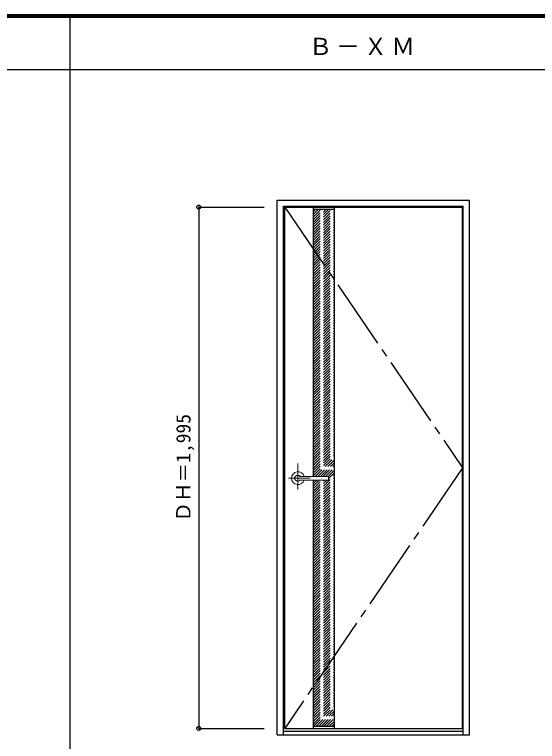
# Model space of a CAD drawing. Units: millimetres, scale not verified. Extents: x -6000 to 5700, y -4307 to 4175.
# Drawn here: x 993 to 2993, y 1393 to 4175 of the extents above; entities that cross this region are included whole.
import ezdxf
from ezdxf.enums import TextEntityAlignment as Align

# ---------------------------------------------------------------- set-up
doc = ezdxf.new("R2010")
doc.units = ezdxf.units.MM
doc.header["$LTSCALE"] = 30
doc.header["$PDMODE"] = 32
doc.header["$PDSIZE"] = 15
for name, pattern in [('CHAIN1', [8, 5, -1, 1, -1]), ('CHAIN2', [12, 9, -1, 1, -1]), ('DASHED1', [1.8, 1.2, -0.6])]:
    doc.linetypes.add(name, pattern=pattern)
for name, color, linetype in [('0-2_扉', 3, 'Continuous'), ('0-3_仕上げ', 3, 'Continuous'), ('0-4_枠', 3, 'Continuous'), ('0-7', 7, 'CHAIN2'), ('0-A_文字', 7, 'Continuous'), ('0-B_寸法', 7, 'Continuous'), ('0-C_ハッチ', 4, 'DASHED1'), ('F-1_枠', 6, 'Continuous')]:
    doc.layers.add(name, color=color, linetype=linetype)
doc.layers.add('0-5_レバー', color=7, linetype='Continuous', lineweight=18)
doc.styles.add('ＭＳ ゴシック', font='')
doc.styles.get('ＭＳ ゴシック').set_extended_font_data('MS Gothic')

msp = doc.modelspace()

# ---------------------------------------------------------------- linework, layer by layer
at = {"layer": '0-2_扉'}
for p, q in [((2026.4, 3438), (2706.4, 3438)), ((2026.4, 1443), (2026.4, 3438)), ((2706.4, 1443), (2706.4, 3438)), ((2026.4, 1443), (2706.4, 1443))]:
    msp.add_line(p, q, dxfattribs=at)
at = {"layer": '0-3_仕上げ'}
for p, q in [((2136.4, 2407.5), (2136.4, 3438)), ((2216.4, 1443), (2216.4, 3438)), ((2136.4, 1443), (2136.4, 2393.5))]:
    msp.add_line(p, q, dxfattribs=at)
at = {"layer": '0-3_仕上げ', "color": 7}
for p, q in [((2136.4, 3430), (2216.4, 3430)), ((2136.4, 1451), (2216.4, 1451))]:
    msp.add_line(p, q, dxfattribs=at)
at = {"layer": '0-4_枠'}
for p, q in [((1997.4, 3465), (2732.4, 3465)), ((1997.4, 1418), (1997.4, 3465)), ((2732.4, 1418), (2732.4, 3465)), ((2021.4, 3441), (2708.4, 3441)), ((2021.4, 1418), (2021.4, 3441)), ((2708.4, 1418), (2708.4, 3441)), ((2021.4, 1433), (2708.4, 1433)), ((1997.4, 1418), (2732.4, 1418))]:
    msp.add_line(p, q, dxfattribs=at)
at = {"layer": '0-5_レバー', "color": 4, "linetype": 'CHAIN1'}
for p, q in [((2076.9, 2456.96), (2076.9, 2357.11)), ((2123.7, 2400.5), (2040.68, 2400.5))]:
    msp.add_line(p, q, dxfattribs=at)
at = {"layer": '0-5_レバー'}
for q in [(2193.9, 2405.99), (2193.9, 2395)]:
    msp.add_line((2193.9, 2400.5), q, dxfattribs=at)
for points in [[(2086.86, 2407.49), (2086.09, 2408.28), (2084.12, 2409.65), (2081.88, 2410.66), (2079.44, 2411.29), (2076.9, 2411.5), (2074.36, 2411.29), (2071.93, 2410.66), (2069.68, 2409.65), (2067.71, 2408.28), (2066.09, 2406.61), (2064.89, 2404.71), (2064.15, 2402.65), (2063.9, 2400.5), (2064.15, 2398.35), (2064.89, 2396.29), (2066.09, 2394.39), (2067.71, 2392.72), (2069.68, 2391.35), (2071.93, 2390.34), (2074.36, 2389.71), (2076.9, 2389.5), (2079.44, 2389.71), (2081.88, 2390.34), (2084.12, 2391.35), (2086.09, 2392.72), (2086.86, 2393.51)], [(2192.4, 2407.5), (2182.67, 2407.5), (2172.49, 2407.5), (2162.89, 2407.5), (2153.9, 2407.5), (2145.49, 2407.5), (2137.68, 2407.5), (2130.86, 2407.5), (2124.56, 2407.5), (2118.8, 2407.5), (2113.55, 2407.5), (2108.76, 2407.5), (2104.11, 2407.5), (2099.9, 2407.5), (2096.15, 2407.5), (2094.15, 2407.5), (2092.3, 2407.5), (2090.29, 2407.49), (2087.88, 2407.49), (2086.39, 2407.49), (2084.85, 2407.49), (2083.33, 2407.49), (2082.23, 2407.49), (2081.77, 2407.49), (2081.77, 2407.48)], [(2081.92, 2393.51), (2082.05, 2393.51), (2082.49, 2393.51), (2083.21, 2393.51), (2084.23, 2393.51), (2085.49, 2393.51), (2086.84, 2393.51), (2089.7, 2393.51), (2092.68, 2393.5), (2095.7, 2393.5), (2098.74, 2393.5), (2101.81, 2393.5), (2104.89, 2393.5), (2108.89, 2393.5), (2113.3, 2393.5), (2118.27, 2393.5), (2123.8, 2393.5), (2129.89, 2393.5), (2136.54, 2393.5), (2143.75, 2393.5), (2152.34, 2393.5), (2161.6, 2393.5), (2171.54, 2393.5), (2182.15, 2393.5), (2192.4, 2393.5)], [(2192.4, 2407.5), (2183.32, 2407.5), (2182.92, 2407.5)]]:
    msp.add_lwpolyline(points, dxfattribs=at)
for centre, radius, start, end in [((2076.9, 2400.5), 24.55, 16.59952, 343.36736), ((2192.4, 2406), 1.5, 0.00847, 89.9163), ((2192.4, 2406), 1.5, 360, 90.17419), ((2192.4, 2395), 1.5, 270.16419, 0), ((2192.4, 2395), 1.5, 269.91059, 359.99153)]:
    msp.add_arc(centre, radius, start, end, dxfattribs=at)
at = {"layer": '0-7'}
for p, q in [((2026.4, 3438), (2706.4, 2440.5)), ((2706.4, 2440.5), (2026.4, 1443))]:
    msp.add_line(p, q, dxfattribs=at)
at = {"layer": '0-B_寸法', "color": 4}
for p, q in [((1697.4, 3438), (1947.4, 3438)), ((1697.4, 3438), (1697.4, 1443)), ((1697.4, 1443), (1947.4, 1443))]:
    msp.add_line(p, q, dxfattribs=at)
at = {"layer": '0-B_寸法'}
for p in [(1697.4, 3438), (1697.4, 1443)]:
    msp.add_point(p, dxfattribs=at)
at = {"layer": '0-C_ハッチ'}
for p, q in [((2136.4, 3351.3), (2215.1, 3430)), ((2136.4, 3361.2), (2205.2, 3430)), ((2136.4, 3371.1), (2195.3, 3430)), ((2136.4, 3381), (2185.41, 3430)), ((2136.4, 3390.89), (2175.51, 3430)), ((2136.4, 3400.79), (2165.61, 3430)), ((2136.4, 3410.69), (2155.71, 3430)), ((2136.4, 3420.59), (2145.81, 3430)), ((2136.4, 3341.4), (2216.4, 3421.4)), ((2136.4, 3331.5), (2216.4, 3411.5)), ((2136.4, 3321.6), (2216.4, 3401.6)), ((2136.4, 3311.7), (2216.4, 3391.7)), ((2136.4, 3301.8), (2216.4, 3381.8)), ((2136.4, 3291.9), (2216.4, 3371.9)), ((2136.4, 3282), (2216.4, 3362)), ((2136.4, 3272.1), (2216.4, 3352.1)), ((2136.4, 3262.2), (2216.4, 3342.2)), ((2136.4, 3252.3), (2216.4, 3332.3)), ((2136.4, 3242.4), (2216.4, 3322.4)), ((2136.4, 3232.5), (2216.4, 3312.5)), ((2136.4, 3222.6), (2216.4, 3302.6)), ((2136.4, 3212.7), (2216.4, 3292.7)), ((2136.4, 3202.8), (2216.4, 3282.8)), ((2136.4, 3192.9), (2216.4, 3272.9)), ((2136.4, 3183.01), (2216.4, 3263.01)), ((2136.4, 3173.11), (2216.4, 3253.11)), ((2136.4, 3163.21), (2216.4, 3243.21)), ((2136.4, 3153.31), (2216.4, 3233.31)), ((2136.4, 3143.41), (2216.4, 3223.41)), ((2136.4, 3133.51), (2216.4, 3213.51)), ((2136.4, 3123.61), (2216.4, 3203.61)), ((2136.4, 3113.71), (2216.4, 3193.71)), ((2136.4, 3103.81), (2216.4, 3183.81)), ((2136.4, 3093.91), (2216.4, 3173.91)), ((2136.4, 3084.01), (2216.4, 3164.01)), ((2136.4, 3074.11), (2216.4, 3154.11)), ((2136.4, 3064.21), (2216.4, 3144.21)), ((2136.4, 3054.31), (2216.4, 3134.31)), ((2136.4, 3044.41), (2216.4, 3124.41)), ((2136.4, 3034.51), (2216.4, 3114.51)), ((2136.4, 3024.61), (2216.4, 3104.61)), ((2136.4, 3014.71), (2216.4, 3094.71)), ((2136.4, 3004.81), (2216.4, 3084.81)), ((2136.4, 2994.91), (2216.4, 3074.91)), ((2136.4, 2985.02), (2216.4, 3065.02)), ((2136.4, 2975.12), (2216.4, 3055.12)), ((2136.4, 2965.22), (2216.4, 3045.22)), ((2136.4, 2955.32), (2216.4, 3035.32)), ((2136.4, 2945.42), (2216.4, 3025.42)), ((2136.4, 2935.52), (2216.4, 3015.52)), ((2136.4, 2925.62), (2216.4, 3005.62)), ((2136.4, 2915.72), (2216.4, 2995.72)), ((2136.4, 2905.82), (2216.4, 2985.82)), ((2136.4, 2895.92), (2216.4, 2975.92)), ((2136.4, 2886.02), (2216.4, 2966.02)), ((2136.4, 2876.12), (2216.4, 2956.12)), ((2136.4, 2866.22), (2216.4, 2946.22)), ((2136.4, 2856.32), (2216.4, 2936.32)), ((2136.4, 2846.42), (2216.4, 2926.42)), ((2136.4, 2836.52), (2216.4, 2916.52)), ((2136.4, 2826.62), (2216.4, 2906.62)), ((2136.4, 2816.72), (2216.4, 2896.72)), ((2136.4, 2806.82), (2216.4, 2886.82)), ((2136.4, 2796.92), (2216.4, 2876.92)), ((2136.4, 2787.03), (2216.4, 2867.03)), ((2136.4, 2777.13), (2216.4, 2857.13)), ((2136.4, 2767.23), (2216.4, 2847.23)), ((2136.4, 2757.33), (2216.4, 2837.33)), ((2136.4, 2747.43), (2216.4, 2827.43)), ((2136.4, 2737.53), (2216.4, 2817.53)), ((2136.4, 2727.63), (2216.4, 2807.63)), ((2136.4, 2717.73), (2216.4, 2797.73)), ((2136.4, 2707.83), (2216.4, 2787.83)), ((2136.4, 2697.93), (2216.4, 2777.93)), ((2136.4, 2688.03), (2216.4, 2768.03)), ((2136.4, 2678.13), (2216.4, 2758.13)), ((2136.4, 2668.23), (2216.4, 2748.23)), ((2136.4, 2658.33), (2216.4, 2738.33)), ((2136.4, 2648.43), (2216.4, 2728.43)), ((2136.4, 2638.53), (2216.4, 2718.53)), ((2136.4, 2628.63), (2216.4, 2708.63)), ((2136.4, 2618.73), (2216.4, 2698.73)), ((2136.4, 2608.83), (2216.4, 2688.83)), ((2136.4, 2598.94), (2216.4, 2678.94)), ((2136.4, 2589.04), (2216.4, 2669.04)), ((2136.4, 2579.14), (2216.4, 2659.14)), ((2136.4, 2569.24), (2216.4, 2649.24)), ((2136.4, 2559.34), (2216.4, 2639.34)), ((2136.4, 2549.44), (2216.4, 2629.44)), ((2136.4, 2539.54), (2216.4, 2619.54)), ((2136.4, 2529.64), (2216.4, 2609.64)), ((2136.4, 2519.74), (2216.4, 2599.74)), ((2136.4, 2509.84), (2216.4, 2589.84)), ((2136.4, 2499.94), (2216.4, 2579.94)), ((2136.4, 2490.04), (2216.4, 2570.04)), ((2136.4, 2480.14), (2216.4, 2560.14)), ((2136.4, 2470.24), (2216.4, 2550.24)), ((2136.4, 2460.34), (2216.4, 2540.34)), ((2136.4, 2450.44), (2216.4, 2530.44)), ((2136.4, 2440.54), (2216.4, 2520.54)), ((2136.4, 2430.64), (2216.4, 2510.64)), ((2136.4, 2420.74), (2216.4, 2500.74)), ((2136.4, 2410.84), (2216.4, 2490.84)), ((2142.95, 2407.5), (2216.4, 2480.95)), ((2152.85, 2407.5), (2216.4, 2471.05)), ((2162.75, 2407.5), (2216.4, 2461.15)), ((2172.57, 2407.42), (2216.4, 2451.25)), ((2182.55, 2407.5), (2216.4, 2441.35)), ((2192.45, 2407.5), (2216.4, 2431.45)), ((2193.9, 2399.05), (2216.4, 2421.55)), ((2136.4, 2331.65), (2216.4, 2411.65)), ((2136.4, 2321.75), (2216.4, 2401.75)), ((2136.4, 2391.05), (2138.86, 2393.5)), ((2136.4, 2381.15), (2148.76, 2393.5)), ((2136.4, 2371.25), (2158.65, 2393.5)), ((2136.4, 2361.35), (2168.55, 2393.5)), ((2136.4, 2351.45), (2178.45, 2393.5)), ((2136.4, 2341.55), (2188.35, 2393.5)), ((2136.4, 2311.85), (2216.4, 2391.85)), ((2136.4, 2301.95), (2216.4, 2381.95)), ((2136.4, 2292.05), (2216.4, 2372.05)), ((2136.4, 2282.15), (2216.4, 2362.15)), ((2136.4, 2272.25), (2216.4, 2352.25)), ((2136.4, 2262.35), (2216.4, 2342.35)), ((2136.4, 2252.45), (2216.4, 2332.45)), ((2136.4, 2242.55), (2216.4, 2322.55)), ((2136.4, 2232.65), (2216.4, 2312.65)), ((2136.4, 2222.75), (2216.4, 2302.75)), ((2136.4, 2212.85), (2216.4, 2292.85)), ((2136.4, 2202.96), (2216.4, 2282.96)), ((2136.4, 2193.06), (2216.4, 2273.06)), ((2136.4, 2183.16), (2216.4, 2263.16)), ((2136.4, 2173.26), (2216.4, 2253.26)), ((2136.4, 2163.36), (2216.4, 2243.36)), ((2136.4, 2153.46), (2216.4, 2233.46)), ((2136.4, 2143.56), (2216.4, 2223.56)), ((2136.4, 2133.66), (2216.4, 2213.66)), ((2136.4, 2123.76), (2216.4, 2203.76)), ((2136.4, 2113.86), (2216.4, 2193.86)), ((2136.4, 2103.96), (2216.4, 2183.96)), ((2136.4, 2094.06), (2216.4, 2174.06)), ((2136.4, 2084.16), (2216.4, 2164.16)), ((2136.4, 2074.26), (2216.4, 2154.26)), ((2136.4, 2064.36), (2216.4, 2144.36)), ((2136.4, 2054.46), (2216.4, 2134.46)), ((2136.4, 2044.56), (2216.4, 2124.56)), ((2136.4, 2034.66), (2216.4, 2114.66)), ((2136.4, 2024.76), (2216.4, 2104.76)), ((2136.4, 2014.86), (2216.4, 2094.86)), ((2136.4, 2004.97), (2216.4, 2084.97)), ((2136.4, 1995.07), (2216.4, 2075.07)), ((2136.4, 1985.17), (2216.4, 2065.17)), ((2136.4, 1975.27), (2216.4, 2055.27)), ((2136.4, 1965.37), (2216.4, 2045.37)), ((2136.4, 1955.47), (2216.4, 2035.47)), ((2136.4, 1945.57), (2216.4, 2025.57)), ((2136.4, 1935.67), (2216.4, 2015.67)), ((2136.4, 1925.77), (2216.4, 2005.77)), ((2136.4, 1915.87), (2216.4, 1995.87)), ((2136.4, 1905.97), (2216.4, 1985.97)), ((2136.4, 1896.07), (2216.4, 1976.07)), ((2136.4, 1886.17), (2216.4, 1966.17)), ((2136.4, 1876.27), (2216.4, 1956.27)), ((2136.4, 1866.37), (2216.4, 1946.37)), ((2136.4, 1856.47), (2216.4, 1936.47)), ((2136.4, 1846.57), (2216.4, 1926.57)), ((2136.4, 1836.67), (2216.4, 1916.67)), ((2136.4, 1826.77), (2216.4, 1906.77)), ((2136.4, 1816.87), (2216.4, 1896.87)), ((2136.4, 1806.98), (2216.4, 1886.98)), ((2136.4, 1797.08), (2216.4, 1877.08)), ((2136.4, 1787.18), (2216.4, 1867.18)), ((2136.4, 1777.28), (2216.4, 1857.28)), ((2136.4, 1767.38), (2216.4, 1847.38)), ((2136.4, 1757.48), (2216.4, 1837.48)), ((2136.4, 1747.58), (2216.4, 1827.58)), ((2136.4, 1737.68), (2216.4, 1817.68)), ((2136.4, 1727.78), (2216.4, 1807.78)), ((2136.4, 1717.88), (2216.4, 1797.88)), ((2136.4, 1707.98), (2216.4, 1787.98)), ((2136.4, 1698.08), (2216.4, 1778.08)), ((2136.4, 1688.18), (2216.4, 1768.18)), ((2136.4, 1678.28), (2216.4, 1758.28)), ((2136.4, 1668.38), (2216.4, 1748.38)), ((2136.4, 1658.48), (2216.4, 1738.48)), ((2136.4, 1648.58), (2216.4, 1728.58)), ((2136.4, 1638.68), (2216.4, 1718.68)), ((2136.4, 1628.78), (2216.4, 1708.78)), ((2136.4, 1618.89), (2216.4, 1698.89)), ((2136.4, 1608.99), (2216.4, 1688.99)), ((2136.4, 1599.09), (2216.4, 1679.09)), ((2136.4, 1589.19), (2216.4, 1669.19)), ((2136.4, 1579.29), (2216.4, 1659.29)), ((2136.4, 1569.39), (2216.4, 1649.39)), ((2136.4, 1559.49), (2216.4, 1639.49)), ((2136.4, 1549.59), (2216.4, 1629.59)), ((2136.4, 1539.69), (2216.4, 1619.69)), ((2136.4, 1529.79), (2216.4, 1609.79)), ((2136.4, 1519.89), (2216.4, 1599.89)), ((2136.4, 1509.99), (2216.4, 1589.99)), ((2136.4, 1500.09), (2216.4, 1580.09)), ((2136.4, 1490.19), (2216.4, 1570.19)), ((2136.4, 1480.29), (2216.4, 1560.29)), ((2136.4, 1470.39), (2216.4, 1550.39)), ((2136.4, 1460.49), (2216.4, 1540.49)), ((2136.81, 1451), (2216.4, 1530.59)), ((2146.71, 1451), (2216.4, 1520.69)), ((2156.61, 1451), (2216.4, 1510.79)), ((2166.51, 1451), (2216.4, 1500.9)), ((2176.4, 1451), (2216.4, 1491)), ((2186.3, 1451), (2216.4, 1481.1)), ((2196.2, 1451), (2216.4, 1471.2)), ((2206.1, 1451), (2216.4, 1461.3)), ((2216, 1451), (2216.4, 1451.4))]:
    msp.add_line(p, q, dxfattribs=at)
at = {"layer": 'F-1_枠'}
for p, q in [((-6000, 4175), (5700, 4175)), ((1204.8, 4175), (1204.8, -3790)), ((-6000, 4170), (5700, 4170)), ((-6000, 4165), (5700, 4165)), ((-6000, 3965), (5700, 3965))]:
    msp.add_line(p, q, dxfattribs=at)

# ---------------------------------------------------------------- texts
at = {"layer": '0-A_文字', "insert": (2118.1, 4020), "char_height": 65.98, "attachment_point": 7, "style": 'ＭＳ ゴシック'}
msp.add_mtext('\\T1.17;Ｂ－ＸＭ', dxfattribs=at)
at = {"layer": '0-B_寸法', "style": 'ＭＳ ゴシック'}
msp.add_text('ＤＨ＝1,995', height=54.99, rotation=90, dxfattribs=at).set_placement((1682.4, 2234.25), align=Align.BOTTOM_LEFT)

doc.saveas('drawing.dxf')
